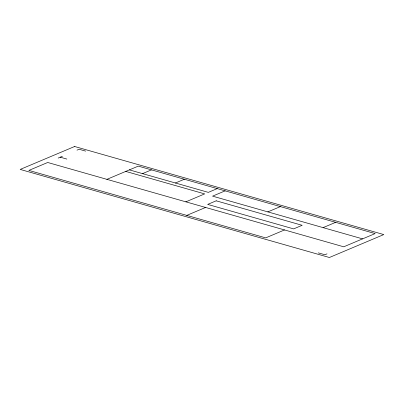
<?xml version="1.0" encoding="UTF-8"?>
<svg xmlns="http://www.w3.org/2000/svg" width="404" height="404" viewBox="0 0 404 404"><rect width="100%" height="100%" fill="white"/><g stroke="black" fill="none" stroke-linecap="round" stroke-linejoin="round"><path stroke-width="0.61" d="M58.171 158.075L62.357 156.308M77.007 150.137L79.098 149.253L85.678 151.126M106.914 179.346L138.304 166.12L375.129 233.583L343.738 246.809L47.707 162.484L28.871 170.417L265.696 237.88L284.532 229.942M142.536 173.629L151.46 169.867M175.427 182.997L184.355 179.24M185.855 201.833L204.687 193.9L125.745 171.412M217.246 188.607L208.323 192.37L129.381 169.882M225.139 190.855L212.585 196.147L362.57 238.87M186.754 215.393L205.591 207.454M267.842 211.888L280.401 206.596M323.099 227.629L335.658 222.336M326.993 253.863L324.902 254.747L318.322 252.874M60.262 157.191L66.842 159.065M74.614 146.501L20.2 169.428L329.386 257.5L383.8 234.572L74.614 146.501M216.191 200.818L207.681 204.409L293.642 228.891L302.152 225.306L216.191 200.818"/></g></svg>
